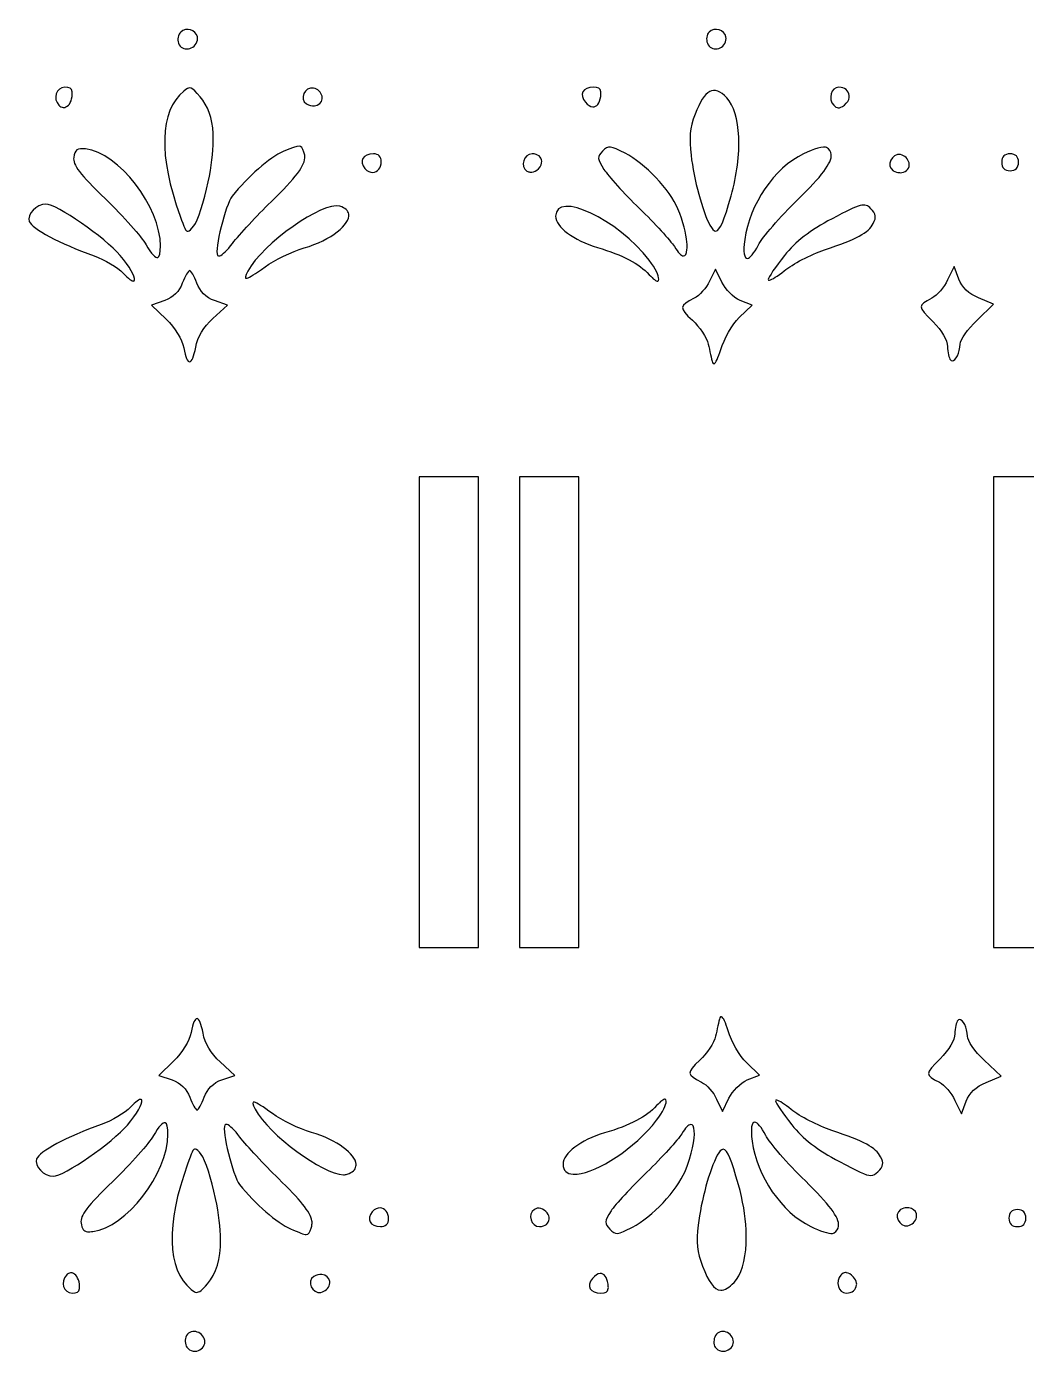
# Model space of a CAD drawing. Header units: centimetres. Extents: x -10 to 10, y -12.4 to 12.4.
# Drawn here: x -5.699 to -2.669, y -12.236 to -8.223 of the extents above; entities that cross this region are included whole.
import ezdxf

# ---------------------------------------------------------------- set-up
doc = ezdxf.new("R2010")
doc.units = ezdxf.units.CM
doc.header["$MEASUREMENT"] = 0
doc.layers.add('Layer 1', color=7, linetype='Continuous')

msp = doc.modelspace()

# ---------------------------------------------------------------- linework, layer by layer
at = {"layer": 'Layer 1', "color": 37, "lineweight": 25}
for points, knots in [([(-5.18152, -8.25463), (-5.18096, -8.25757), (-5.18088, -8.26129), (-5.18152, -8.26455), (-5.18152, -8.26455), (-5.18432, -8.27909), (-5.19655, -8.28812), (-5.2088, -8.29018), (-5.2088, -8.29018), (-5.22106, -8.29224), (-5.23351, -8.28682), (-5.23857, -8.27364), (-5.23857, -8.27364), (-5.24295, -8.26224), (-5.23936, -8.24714), (-5.23196, -8.23974), (-5.23196, -8.23974), (-5.21511, -8.2229), (-5.1854, -8.23403), (-5.18153, -8.25462), (-5.18153, -8.25462), (-5.18153, -8.25462), (-5.18152, -8.25463), (-5.18152, -8.25463)], [0, 0, 0, 0, 0.1428571, 0.1428571, 0.1428571, 0.1428571, 0.2857143, 0.2857143, 0.2857143, 0.2857143, 0.4285714, 0.4285714, 0.4285714, 0.4285714, 0.5714286, 0.5714286, 0.5714286, 0.5714286, 0.7142857, 0.7142857, 0.7142857, 0.7142857, 1, 1, 1, 1]), ([(-3.57997, -8.25463), (-3.57941, -8.25757), (-3.57933, -8.26129), (-3.57997, -8.26455), (-3.57997, -8.26455), (-3.58277, -8.27909), (-3.59435, -8.28812), (-3.60643, -8.29018), (-3.60643, -8.29018), (-3.6185, -8.29224), (-3.63114, -8.28682), (-3.6362, -8.27364), (-3.6362, -8.27364), (-3.64058, -8.26223), (-3.63863, -8.24714), (-3.63124, -8.23974), (-3.63124, -8.23974), (-3.61439, -8.22289), (-3.58385, -8.23403), (-3.57998, -8.25462), (-3.57998, -8.25462), (-3.57998, -8.25462), (-3.57997, -8.25463), (-3.57997, -8.25463)], [0, 0, 0, 0, 0.1428571, 0.1428571, 0.1428571, 0.1428571, 0.2857143, 0.2857143, 0.2857143, 0.2857143, 0.4285714, 0.4285714, 0.4285714, 0.4285714, 0.5714286, 0.5714286, 0.5714286, 0.5714286, 0.7142857, 0.7142857, 0.7142857, 0.7142857, 1, 1, 1, 1]), ([(-5.56103, -8.42083), (-5.56063, -8.42437), (-5.56026, -8.42973), (-5.56103, -8.43489), (-5.56103, -8.43489), (-5.56378, -8.45359), (-5.57277, -8.46593), (-5.58336, -8.46796), (-5.58336, -8.46796), (-5.58487, -8.46825), (-5.58678, -8.46812), (-5.58832, -8.46796), (-5.58832, -8.46796), (-5.59243, -8.46759), (-5.59696, -8.46511), (-5.60072, -8.46135), (-5.60072, -8.46135), (-5.62019, -8.44189), (-5.609, -8.40678), (-5.58336, -8.40678), (-5.58336, -8.40678), (-5.56862, -8.40678), (-5.56222, -8.41022), (-5.56103, -8.42084), (-5.56103, -8.42084), (-5.56103, -8.42084), (-5.56103, -8.42083), (-5.56103, -8.42083)], [0, 0, 0, 0, 0.125, 0.125, 0.125, 0.125, 0.25, 0.25, 0.25, 0.25, 0.375, 0.375, 0.375, 0.375, 0.5, 0.5, 0.5, 0.5, 0.625, 0.625, 0.625, 0.625, 0.75, 0.75, 0.75, 0.75, 1, 1, 1, 1]), ([(-5.13357, -8.54733), (-5.1332, -8.55423), (-5.13357, -8.56144), (-5.13357, -8.56883), (-5.13357, -8.56883), (-5.13383, -8.6043), (-5.13852, -8.64638), (-5.14845, -8.69368), (-5.14845, -8.69368), (-5.16076, -8.75236), (-5.18039, -8.81212), (-5.19227, -8.8268), (-5.19227, -8.8268), (-5.2003, -8.83672), (-5.20534, -8.84236), (-5.20963, -8.84334), (-5.20963, -8.84334), (-5.21679, -8.84497), (-5.22102, -8.83166), (-5.23361, -8.79704), (-5.23361, -8.79704), (-5.29979, -8.61505), (-5.296, -8.47906), (-5.22286, -8.41836), (-5.22286, -8.41836), (-5.20421, -8.40289), (-5.19901, -8.40577), (-5.17325, -8.43572), (-5.17325, -8.43572), (-5.1496, -8.46321), (-5.13615, -8.49902), (-5.13356, -8.54734), (-5.13356, -8.54734), (-5.13356, -8.54734), (-5.13357, -8.54733), (-5.13357, -8.54733)], [0, 0, 0, 0, 0.1, 0.1, 0.1, 0.1, 0.2, 0.2, 0.2, 0.2, 0.3, 0.3, 0.3, 0.3, 0.4, 0.4, 0.4, 0.4, 0.5, 0.5, 0.5, 0.5, 0.6, 0.6, 0.6, 0.6, 0.7, 0.7, 0.7, 0.7, 0.8, 0.8, 0.8, 0.8, 1, 1, 1, 1]), ([(-4.80284, -8.44232), (-4.80453, -8.45394), (-4.81432, -8.46185), (-4.82682, -8.46299), (-4.82682, -8.46299), (-4.83432, -8.46367), (-4.84306, -8.46199), (-4.8508, -8.4572), (-4.8508, -8.4572), (-4.87373, -8.44303), (-4.85628, -8.40405), (-4.8293, -8.40924), (-4.8293, -8.40924), (-4.8172, -8.41157), (-4.80583, -8.42284), (-4.80367, -8.43404), (-4.80367, -8.43404), (-4.80309, -8.43704), (-4.80245, -8.43965), (-4.80285, -8.44231), (-4.80285, -8.44231), (-4.80285, -8.44231), (-4.80284, -8.44232), (-4.80284, -8.44232)], [0, 0, 0, 0, 0.1428571, 0.1428571, 0.1428571, 0.1428571, 0.2857143, 0.2857143, 0.2857143, 0.2857143, 0.4285714, 0.4285714, 0.4285714, 0.4285714, 0.5714286, 0.5714286, 0.5714286, 0.5714286, 0.7142857, 0.7142857, 0.7142857, 0.7142857, 1, 1, 1, 1]), ([(-3.95865, -8.42083), (-3.95828, -8.42436), (-3.95865, -8.42978), (-3.95947, -8.43489), (-3.95947, -8.43489), (-3.96262, -8.45632), (-3.97163, -8.46694), (-3.98345, -8.46631), (-3.98345, -8.46631), (-3.99054, -8.46593), (-3.99808, -8.46153), (-4.00577, -8.45225), (-4.00577, -8.45225), (-4.02538, -8.42862), (-4.01422, -8.40677), (-3.98097, -8.40677), (-3.98097, -8.40677), (-3.9668, -8.40677), (-3.95981, -8.41024), (-3.95865, -8.42083)], [0, 0, 0, 0, 0.1666667, 0.1666667, 0.1666667, 0.1666667, 0.3333333, 0.3333333, 0.3333333, 0.3333333, 0.5, 0.5, 0.5, 0.5, 0.6666667, 0.6666667, 0.6666667, 0.6666667, 1, 1, 1, 1]), ([(-3.54111, -8.55725), (-3.53876, -8.60994), (-3.54662, -8.6735), (-3.56426, -8.73584), (-3.56426, -8.73584), (-3.58541, -8.81059), (-3.598, -8.84226), (-3.61056, -8.8425), (-3.61056, -8.8425), (-3.61627, -8.84263), (-3.62237, -8.83622), (-3.62875, -8.82431), (-3.62875, -8.82431), (-3.65164, -8.78153), (-3.67648, -8.68722), (-3.6858, -8.61264), (-3.6858, -8.61264), (-3.69209, -8.56229), (-3.68933, -8.53035), (-3.6734, -8.48862), (-3.6734, -8.48862), (-3.64446, -8.41284), (-3.61637, -8.39762), (-3.57749, -8.43901), (-3.57749, -8.43901), (-3.55602, -8.46186), (-3.54347, -8.50456), (-3.54111, -8.55725)], [0, 0, 0, 0, 0.125, 0.125, 0.125, 0.125, 0.25, 0.25, 0.25, 0.25, 0.375, 0.375, 0.375, 0.375, 0.5, 0.5, 0.5, 0.5, 0.625, 0.625, 0.625, 0.625, 0.75, 0.75, 0.75, 0.75, 1, 1, 1, 1]), ([(-3.20624, -8.43157), (-3.20516, -8.4396), (-3.20799, -8.44819), (-3.21534, -8.45555), (-3.21534, -8.45555), (-3.22345, -8.46366), (-3.22994, -8.46782), (-3.23601, -8.46878), (-3.23601, -8.46878), (-3.23752, -8.46902), (-3.23867, -8.46979), (-3.24015, -8.46961), (-3.24015, -8.46961), (-3.24458, -8.46908), (-3.24888, -8.46585), (-3.25338, -8.46134), (-3.25338, -8.46134), (-3.27161, -8.44311), (-3.26106, -8.40677), (-3.23767, -8.40677), (-3.23767, -8.40677), (-3.21962, -8.40677), (-3.20806, -8.41818), (-3.20625, -8.43157), (-3.20625, -8.43157), (-3.20625, -8.43157), (-3.20624, -8.43157), (-3.20624, -8.43157)], [0, 0, 0, 0, 0.125, 0.125, 0.125, 0.125, 0.25, 0.25, 0.25, 0.25, 0.375, 0.375, 0.375, 0.375, 0.5, 0.5, 0.5, 0.5, 0.625, 0.625, 0.625, 0.625, 0.75, 0.75, 0.75, 0.75, 1, 1, 1, 1]), ([(-4.85575, -8.61513), (-4.85379, -8.64375), (-4.88316, -8.68143), (-4.95828, -8.75404), (-4.95828, -8.75404), (-5.00142, -8.79573), (-5.05383, -8.85253), (-5.07486, -8.87972), (-5.07486, -8.87972), (-5.09085, -8.90038), (-5.10521, -8.91505), (-5.11372, -8.91775), (-5.11372, -8.91775), (-5.11656, -8.91865), (-5.11921, -8.91791), (-5.12033, -8.9161), (-5.12033, -8.9161), (-5.13034, -8.89989), (-5.09651, -8.76307), (-5.07568, -8.73668), (-5.07568, -8.73668), (-5.03018, -8.67902), (-4.96104, -8.61827), (-4.92189, -8.60191), (-4.92189, -8.60191), (-4.86716, -8.57904), (-4.86834, -8.57936), (-4.85905, -8.60356), (-4.85905, -8.60356), (-4.85757, -8.60735), (-4.85602, -8.61105), (-4.85574, -8.61514), (-4.85574, -8.61514), (-4.85574, -8.61514), (-4.85575, -8.61513), (-4.85575, -8.61513)], [0, 0, 0, 0, 0.1, 0.1, 0.1, 0.1, 0.2, 0.2, 0.2, 0.2, 0.3, 0.3, 0.3, 0.3, 0.4, 0.4, 0.4, 0.4, 0.5, 0.5, 0.5, 0.5, 0.6, 0.6, 0.6, 0.6, 0.7, 0.7, 0.7, 0.7, 0.8, 0.8, 0.8, 0.8, 1, 1, 1, 1]), ([(-3.6982, -8.8764), (-3.69738, -8.88507), (-3.69764, -8.89254), (-3.6982, -8.89872), (-3.6982, -8.89872), (-3.69931, -8.91109), (-3.70246, -8.91851), (-3.70895, -8.91774), (-3.70895, -8.91774), (-3.71543, -8.91697), (-3.72488, -8.90777), (-3.73624, -8.88963), (-3.73624, -8.88963), (-3.74815, -8.87058), (-3.79531, -8.81904), (-3.84207, -8.77387), (-3.84207, -8.77387), (-3.88884, -8.7287), (-3.93693, -8.67516), (-3.94956, -8.65563), (-3.94956, -8.65563), (-3.97015, -8.62381), (-3.97098, -8.61751), (-3.95369, -8.60023), (-3.95369, -8.60023), (-3.93641, -8.58295), (-3.92976, -8.58404), (-3.88507, -8.60684), (-3.88507, -8.60684), (-3.82614, -8.63691), (-3.74974, -8.71743), (-3.72549, -8.77551), (-3.72549, -8.77551), (-3.70948, -8.81388), (-3.70068, -8.85036), (-3.69821, -8.87638), (-3.69821, -8.87638), (-3.69821, -8.87638), (-3.6982, -8.8764), (-3.6982, -8.8764)], [0, 0, 0, 0, 0.0909091, 0.0909091, 0.0909091, 0.0909091, 0.1818182, 0.1818182, 0.1818182, 0.1818182, 0.2727273, 0.2727273, 0.2727273, 0.2727273, 0.3636364, 0.3636364, 0.3636364, 0.3636364, 0.4545455, 0.4545455, 0.4545455, 0.4545455, 0.5454545, 0.5454545, 0.5454545, 0.5454545, 0.6363636, 0.6363636, 0.6363636, 0.6363636, 0.7272727, 0.7272727, 0.7272727, 0.7272727, 0.8181818, 0.8181818, 0.8181818, 0.8181818, 1, 1, 1, 1]), ([(-3.26081, -8.61017), (-3.25827, -8.63567), (-3.29065, -8.67754), (-3.36168, -8.7466), (-3.36168, -8.7466), (-3.41632, -8.79973), (-3.47003, -8.86235), (-3.48157, -8.88468), (-3.48157, -8.88468), (-3.49513, -8.9109), (-3.50688, -8.92428), (-3.51464, -8.92519), (-3.51464, -8.92519), (-3.52461, -8.92636), (-3.52819, -8.90671), (-3.52291, -8.86814), (-3.52291, -8.86814), (-3.50833, -8.76181), (-3.4336, -8.65134), (-3.34514, -8.60852), (-3.34514, -8.60852), (-3.31422, -8.59355), (-3.28201, -8.58509), (-3.27486, -8.5895), (-3.27486, -8.5895), (-3.26662, -8.59459), (-3.26165, -8.60167), (-3.2608, -8.61017), (-3.2608, -8.61017), (-3.2608, -8.61017), (-3.26081, -8.61017), (-3.26081, -8.61017)], [0, 0, 0, 0, 0.1111111, 0.1111111, 0.1111111, 0.1111111, 0.2222222, 0.2222222, 0.2222222, 0.2222222, 0.3333333, 0.3333333, 0.3333333, 0.3333333, 0.4444444, 0.4444444, 0.4444444, 0.4444444, 0.5555556, 0.5555556, 0.5555556, 0.5555556, 0.6666667, 0.6666667, 0.6666667, 0.6666667, 0.7777778, 0.7777778, 0.7777778, 0.7777778, 1, 1, 1, 1]), ([(-5.29314, -8.88798), (-5.29314, -8.90865), (-5.29582, -8.92079), (-5.30141, -8.92271), (-5.30141, -8.92271), (-5.30857, -8.92517), (-5.32068, -8.91232), (-5.33696, -8.88385), (-5.33696, -8.88385), (-5.34988, -8.86127), (-5.40501, -8.79832), (-5.46016, -8.74494), (-5.46016, -8.74494), (-5.53767, -8.66991), (-5.55932, -8.64191), (-5.55607, -8.61926), (-5.55607, -8.61926), (-5.55279, -8.59635), (-5.54519, -8.59083), (-5.52052, -8.59363), (-5.52052, -8.59363), (-5.41999, -8.605), (-5.29314, -8.76883), (-5.29314, -8.88798)], [0, 0, 0, 0, 0.1428571, 0.1428571, 0.1428571, 0.1428571, 0.2857143, 0.2857143, 0.2857143, 0.2857143, 0.4285714, 0.4285714, 0.4285714, 0.4285714, 0.5714286, 0.5714286, 0.5714286, 0.5714286, 0.7142857, 0.7142857, 0.7142857, 0.7142857, 1, 1, 1, 1]), ([(-4.62424, -8.63249), (-4.62424, -8.6516), (-4.63609, -8.66404), (-4.64987, -8.66474), (-4.64987, -8.66474), (-4.65814, -8.66516), (-4.66668, -8.66179), (-4.67385, -8.65316), (-4.67385, -8.65316), (-4.6924, -8.6308), (-4.68007, -8.60851), (-4.64822, -8.60851), (-4.64822, -8.60851), (-4.63258, -8.60851), (-4.62424, -8.61724), (-4.62424, -8.63249)], [0, 0, 0, 0, 0.2, 0.2, 0.2, 0.2, 0.4, 0.4, 0.4, 0.4, 0.6, 0.6, 0.6, 0.6, 1, 1, 1, 1]), ([(-4.13807, -8.63084), (-4.13767, -8.63817), (-4.14061, -8.64661), (-4.14799, -8.65399), (-4.14799, -8.65399), (-4.1541, -8.66009), (-4.16124, -8.66314), (-4.16783, -8.66391), (-4.16783, -8.66391), (-4.17003, -8.66418), (-4.17225, -8.66432), (-4.17444, -8.66391), (-4.17444, -8.66391), (-4.17736, -8.66336), (-4.17993, -8.66232), (-4.18271, -8.6606), (-4.18271, -8.6606), (-4.20422, -8.6473), (-4.19278, -8.60851), (-4.167, -8.60851), (-4.167, -8.60851), (-4.14966, -8.60851), (-4.13873, -8.61862), (-4.13806, -8.63083), (-4.13806, -8.63083), (-4.13806, -8.63083), (-4.13807, -8.63084), (-4.13807, -8.63084)], [0, 0, 0, 0, 0.125, 0.125, 0.125, 0.125, 0.25, 0.25, 0.25, 0.25, 0.375, 0.375, 0.375, 0.375, 0.5, 0.5, 0.5, 0.5, 0.625, 0.625, 0.625, 0.625, 0.75, 0.75, 0.75, 0.75, 1, 1, 1, 1]), ([(-3.02517, -8.6358), (-3.02214, -8.65154), (-3.03266, -8.66359), (-3.04749, -8.66557), (-3.04749, -8.66557), (-3.04963, -8.66585), (-3.05187, -8.6657), (-3.0541, -8.66557), (-3.0541, -8.66557), (-3.06007, -8.66523), (-3.06722, -8.66342), (-3.07312, -8.65978), (-3.07312, -8.65978), (-3.09605, -8.6456), (-3.07777, -8.6058), (-3.05079, -8.611), (-3.05079, -8.611), (-3.03869, -8.61333), (-3.02732, -8.6246), (-3.02516, -8.6358), (-3.02516, -8.6358), (-3.02516, -8.6358), (-3.02517, -8.6358), (-3.02517, -8.6358)], [0, 0, 0, 0, 0.1428571, 0.1428571, 0.1428571, 0.1428571, 0.2857143, 0.2857143, 0.2857143, 0.2857143, 0.4285714, 0.4285714, 0.4285714, 0.4285714, 0.5714286, 0.5714286, 0.5714286, 0.5714286, 0.7142857, 0.7142857, 0.7142857, 0.7142857, 1, 1, 1, 1]), ([(-2.69361, -8.63415), (-2.69361, -8.651), (-2.70239, -8.65978), (-2.71924, -8.65978), (-2.71924, -8.65978), (-2.73609, -8.65978), (-2.74404, -8.651), (-2.74404, -8.63415), (-2.74404, -8.63415), (-2.74404, -8.61731), (-2.73608, -8.60852), (-2.71924, -8.60852), (-2.71924, -8.60852), (-2.70239, -8.60852), (-2.69361, -8.61731), (-2.69361, -8.63415)], [0, 0, 0, 0, 0.2, 0.2, 0.2, 0.2, 0.4, 0.4, 0.4, 0.4, 0.6, 0.6, 0.6, 0.6, 1, 1, 1, 1]), ([(-3.78336, -8.98803), (-3.78336, -8.99176), (-3.78397, -8.99466), (-3.78667, -8.99464), (-3.78667, -8.99464), (-3.79117, -8.99462), (-3.80027, -8.98809), (-3.8123, -8.9748), (-3.8123, -8.9748), (-3.84315, -8.9407), (-3.89162, -8.91521), (-3.9694, -8.89212), (-3.9694, -8.89212), (-4.04154, -8.8707), (-4.0959, -8.82988), (-4.0959, -8.79786), (-4.0959, -8.79786), (-4.0959, -8.71825), (-3.90677, -8.80711), (-3.8123, -8.93098), (-3.8123, -8.93098), (-3.79301, -8.95626), (-3.78348, -8.97808), (-3.78336, -8.98803)], [0, 0, 0, 0, 0.1428571, 0.1428571, 0.1428571, 0.1428571, 0.2857143, 0.2857143, 0.2857143, 0.2857143, 0.4285714, 0.4285714, 0.4285714, 0.4285714, 0.5714286, 0.5714286, 0.5714286, 0.5714286, 0.7142857, 0.7142857, 0.7142857, 0.7142857, 1, 1, 1, 1]), ([(-5.37169, -8.99051), (-5.37195, -8.99243), (-5.37259, -8.99355), (-5.37418, -8.99382), (-5.37418, -8.99382), (-5.37886, -8.99464), (-5.38973, -8.98762), (-5.40642, -8.96984), (-5.40642, -8.96984), (-5.42296, -8.95223), (-5.4621, -8.9292), (-5.49406, -8.91775), (-5.49406, -8.91775), (-5.59915, -8.8801), (-5.68247, -8.83538), (-5.69084, -8.81357), (-5.69084, -8.81357), (-5.69915, -8.79193), (-5.66891, -8.76065), (-5.64041, -8.76065), (-5.64041, -8.76065), (-5.60827, -8.76065), (-5.4609, -8.86258), (-5.41551, -8.91609), (-5.41551, -8.91609), (-5.38619, -8.95064), (-5.37044, -8.98062), (-5.37169, -8.9905), (-5.37169, -8.9905), (-5.37169, -8.9905), (-5.37169, -8.99051), (-5.37169, -8.99051)], [0, 0, 0, 0, 0.1111111, 0.1111111, 0.1111111, 0.1111111, 0.2222222, 0.2222222, 0.2222222, 0.2222222, 0.3333333, 0.3333333, 0.3333333, 0.3333333, 0.4444444, 0.4444444, 0.4444444, 0.4444444, 0.5555556, 0.5555556, 0.5555556, 0.5555556, 0.6666667, 0.6666667, 0.6666667, 0.6666667, 0.7777778, 0.7777778, 0.7777778, 0.7777778, 1, 1, 1, 1]), ([(-4.72263, -8.79124), (-4.718, -8.82228), (-4.77478, -8.8695), (-4.85823, -8.89377), (-4.85823, -8.89377), (-4.89475, -8.90438), (-4.94813, -8.93029), (-4.97647, -8.95082), (-4.97647, -8.95082), (-5.00648, -8.97256), (-5.02327, -8.98343), (-5.03104, -8.98555), (-5.03104, -8.98555), (-5.03881, -8.98766), (-5.03722, -8.9802), (-5.02855, -8.96405), (-5.02855, -8.96405), (-4.98383, -8.8805), (-4.80074, -8.75113), (-4.74991, -8.76727), (-4.74991, -8.76727), (-4.73352, -8.77247), (-4.72417, -8.78091), (-4.72263, -8.79125), (-4.72263, -8.79125), (-4.72263, -8.79125), (-4.72263, -8.79124), (-4.72263, -8.79124)], [0, 0, 0, 0, 0.125, 0.125, 0.125, 0.125, 0.25, 0.25, 0.25, 0.25, 0.375, 0.375, 0.375, 0.375, 0.5, 0.5, 0.5, 0.5, 0.625, 0.625, 0.625, 0.625, 0.75, 0.75, 0.75, 0.75, 1, 1, 1, 1]), ([(-3.12769, -8.7962), (-3.12647, -8.80316), (-3.12862, -8.81026), (-3.13348, -8.81935), (-3.13348, -8.81935), (-3.14903, -8.8484), (-3.1815, -8.86567), (-3.28148, -8.89955), (-3.28148, -8.89955), (-3.32315, -8.91367), (-3.37777, -8.94226), (-3.40385, -8.96322), (-3.40385, -8.96322), (-3.42341, -8.97894), (-3.44048, -8.98991), (-3.44767, -8.99133), (-3.44767, -8.99133), (-3.45005, -8.9918), (-3.45181, -8.99134), (-3.45181, -8.98968), (-3.45181, -8.98968), (-3.45181, -8.98303), (-3.4297, -8.95055), (-3.40303, -8.91692), (-3.40303, -8.91692), (-3.36886, -8.87383), (-3.32617, -8.84092), (-3.25834, -8.8053), (-3.25834, -8.8053), (-3.16924, -8.75853), (-3.16012, -8.7556), (-3.14093, -8.77471), (-3.14093, -8.77471), (-3.13311, -8.78249), (-3.12892, -8.78924), (-3.1277, -8.79621), (-3.1277, -8.79621), (-3.1277, -8.79621), (-3.12769, -8.7962), (-3.12769, -8.7962)], [0, 0, 0, 0, 0.0909091, 0.0909091, 0.0909091, 0.0909091, 0.1818182, 0.1818182, 0.1818182, 0.1818182, 0.2727273, 0.2727273, 0.2727273, 0.2727273, 0.3636364, 0.3636364, 0.3636364, 0.3636364, 0.4545455, 0.4545455, 0.4545455, 0.4545455, 0.5454545, 0.5454545, 0.5454545, 0.5454545, 0.6363636, 0.6363636, 0.6363636, 0.6363636, 0.7272727, 0.7272727, 0.7272727, 0.7272727, 0.8181818, 0.8181818, 0.8181818, 0.8181818, 1, 1, 1, 1]), ([(-2.76885, -9.06409), (-2.76885, -9.06409), (-2.81928, -9.11287), (-2.81928, -9.11287), (-2.81928, -9.11287), (-2.84721, -9.13944), (-2.87042, -9.17157), (-2.87054, -9.1848), (-2.87054, -9.1848), (-2.8708, -9.21133), (-2.88346, -9.23688), (-2.89452, -9.23524), (-2.89452, -9.23524), (-2.89608, -9.235), (-2.89806, -9.23417), (-2.89948, -9.23276), (-2.89948, -9.23276), (-2.90421, -9.22802), (-2.90857, -9.20916), (-2.90857, -9.19225), (-2.90857, -9.19225), (-2.90857, -9.17391), (-2.92575, -9.14365), (-2.95239, -9.11701), (-2.95239, -9.11701), (-2.99981, -9.06959), (-3.00026, -9.06809), (-2.9557, -9.0459), (-2.9557, -9.0459), (-2.93994, -9.03806), (-2.91919, -9.01294), (-2.90857, -8.9905), (-2.90857, -8.9905), (-2.90857, -8.9905), (-2.88873, -8.94999), (-2.88873, -8.94999), (-2.88873, -8.94999), (-2.88873, -8.94999), (-2.87468, -8.98802), (-2.87468, -8.98802), (-2.87468, -8.98802), (-2.86517, -9.01321), (-2.8443, -9.03254), (-2.81432, -9.04507), (-2.81432, -9.04507), (-2.81432, -9.04507), (-2.76885, -9.06409), (-2.76885, -9.06409)], [0, 0, 0, 0, 0.0769231, 0.0769231, 0.0769231, 0.0769231, 0.1538462, 0.1538462, 0.1538462, 0.1538462, 0.2307692, 0.2307692, 0.2307692, 0.2307692, 0.3076923, 0.3076923, 0.3076923, 0.3076923, 0.3846154, 0.3846154, 0.3846154, 0.3846154, 0.4615385, 0.4615385, 0.4615385, 0.4615385, 0.5384615, 0.5384615, 0.5384615, 0.5384615, 0.6153846, 0.6153846, 0.6153846, 0.6153846, 0.6923077, 0.6923077, 0.6923077, 0.6923077, 0.7692308, 0.7692308, 0.7692308, 0.7692308, 0.8461538, 0.8461538, 0.8461538, 0.8461538, 1, 1, 1, 1]), ([(-5.08974, -9.06657), (-5.08974, -9.06657), (-5.13439, -9.10708), (-5.13439, -9.10708), (-5.13439, -9.10708), (-5.16259, -9.13291), (-5.18088, -9.16403), (-5.18648, -9.1939), (-5.18648, -9.1939), (-5.19198, -9.22323), (-5.19815, -9.23818), (-5.20467, -9.23855), (-5.20467, -9.23855), (-5.21119, -9.23892), (-5.21749, -9.22498), (-5.22286, -9.19638), (-5.22286, -9.19638), (-5.22781, -9.17004), (-5.24943, -9.13514), (-5.27578, -9.10956), (-5.27578, -9.10956), (-5.27578, -9.10956), (-5.32043, -9.06657), (-5.32043, -9.06657), (-5.32043, -9.06657), (-5.32043, -9.06657), (-5.27991, -9.05251), (-5.27991, -9.05251), (-5.27991, -9.05251), (-5.25425, -9.04357), (-5.2364, -9.02533), (-5.22699, -9.00042), (-5.22699, -9.00042), (-5.21906, -8.9794), (-5.20857, -8.96239), (-5.20467, -8.96239), (-5.20467, -8.96239), (-5.20077, -8.96239), (-5.19111, -8.9794), (-5.18317, -9.00042), (-5.18317, -9.00042), (-5.17373, -9.02543), (-5.1554, -9.04428), (-5.12943, -9.05334), (-5.12943, -9.05334), (-5.12943, -9.05334), (-5.08974, -9.06657), (-5.08974, -9.06657)], [0, 0, 0, 0, 0.0769231, 0.0769231, 0.0769231, 0.0769231, 0.1538462, 0.1538462, 0.1538462, 0.1538462, 0.2307692, 0.2307692, 0.2307692, 0.2307692, 0.3076923, 0.3076923, 0.3076923, 0.3076923, 0.3846154, 0.3846154, 0.3846154, 0.3846154, 0.4615385, 0.4615385, 0.4615385, 0.4615385, 0.5384615, 0.5384615, 0.5384615, 0.5384615, 0.6153846, 0.6153846, 0.6153846, 0.6153846, 0.6923077, 0.6923077, 0.6923077, 0.6923077, 0.7692308, 0.7692308, 0.7692308, 0.7692308, 0.8461538, 0.8461538, 0.8461538, 0.8461538, 1, 1, 1, 1]), ([(-3.50059, -9.0674), (-3.50059, -9.0674), (-3.53945, -9.10461), (-3.53945, -9.10461), (-3.53945, -9.10461), (-3.56066, -9.12535), (-3.58603, -9.16921), (-3.59567, -9.20135), (-3.59567, -9.20135), (-3.60339, -9.22708), (-3.61052, -9.24273), (-3.61551, -9.24434), (-3.61551, -9.24434), (-3.61718, -9.24488), (-3.61951, -9.24383), (-3.62047, -9.24103), (-3.62047, -9.24103), (-3.6241, -9.23061), (-3.62925, -9.20498), (-3.6337, -9.18481), (-3.6337, -9.18481), (-3.63815, -9.16464), (-3.66025, -9.13287), (-3.68166, -9.11288), (-3.68166, -9.11288), (-3.72264, -9.07459), (-3.72183, -9.06882), (-3.67587, -9.04591), (-3.67587, -9.04591), (-3.66011, -9.03806), (-3.63935, -9.01506), (-3.62957, -8.99465), (-3.62957, -8.99465), (-3.62957, -8.99465), (-3.61138, -8.95744), (-3.61138, -8.95744), (-3.61138, -8.95744), (-3.61138, -8.95744), (-3.59236, -8.99713), (-3.59236, -8.99713), (-3.59236, -8.99713), (-3.58197, -9.01908), (-3.55706, -9.0442), (-3.53696, -9.05253), (-3.53696, -9.05253), (-3.53696, -9.05253), (-3.50058, -9.06741), (-3.50058, -9.06741), (-3.50058, -9.06741), (-3.50058, -9.06741), (-3.50059, -9.0674), (-3.50059, -9.0674)], [0, 0, 0, 0, 0.0714286, 0.0714286, 0.0714286, 0.0714286, 0.1428571, 0.1428571, 0.1428571, 0.1428571, 0.2142857, 0.2142857, 0.2142857, 0.2142857, 0.2857143, 0.2857143, 0.2857143, 0.2857143, 0.3571429, 0.3571429, 0.3571429, 0.3571429, 0.4285714, 0.4285714, 0.4285714, 0.4285714, 0.5, 0.5, 0.5, 0.5, 0.5714286, 0.5714286, 0.5714286, 0.5714286, 0.6428571, 0.6428571, 0.6428571, 0.6428571, 0.7142857, 0.7142857, 0.7142857, 0.7142857, 0.7857143, 0.7857143, 0.7857143, 0.7857143, 0.8571429, 0.8571429, 0.8571429, 0.8571429, 1, 1, 1, 1]), ([(-4.3299, -9.58665), (-4.3299, -9.58665), (-4.3299, -11.01292), (-4.3299, -11.01292), (-4.3299, -11.01292), (-4.3299, -11.01292), (-4.50932, -11.01292), (-4.50932, -11.01292), (-4.50932, -11.01292), (-4.50932, -11.01292), (-4.50932, -9.58665), (-4.50932, -9.58665), (-4.50932, -9.58665), (-4.50932, -9.58665), (-4.3299, -9.58665), (-4.3299, -9.58665)], [0, 0, 0, 0, 0.2, 0.2, 0.2, 0.2, 0.4, 0.4, 0.4, 0.4, 0.6, 0.6, 0.6, 0.6, 1, 1, 1, 1]), ([(-4.02562, -9.58665), (-4.02562, -9.58665), (-4.02562, -11.01292), (-4.02562, -11.01292), (-4.02562, -11.01292), (-4.02562, -11.01292), (-4.20587, -11.01292), (-4.20587, -11.01292), (-4.20587, -11.01292), (-4.20587, -11.01292), (-4.20587, -9.58665), (-4.20587, -9.58665), (-4.20587, -9.58665), (-4.20587, -9.58665), (-4.02562, -9.58665), (-4.02562, -9.58665)], [0, 0, 0, 0, 0.2, 0.2, 0.2, 0.2, 0.4, 0.4, 0.4, 0.4, 0.6, 0.6, 0.6, 0.6, 1, 1, 1, 1]), ([(-2.58861, -9.58665), (-2.58861, -9.58665), (-2.58861, -11.01292), (-2.58861, -11.01292), (-2.58861, -11.01292), (-2.58861, -11.01292), (-2.76886, -11.01292), (-2.76886, -11.01292), (-2.76886, -11.01292), (-2.76886, -11.01292), (-2.76886, -9.58665), (-2.76886, -9.58665), (-2.76886, -9.58665), (-2.76886, -9.58665), (-2.58861, -9.58665), (-2.58861, -9.58665)], [0, 0, 0, 0, 0.2, 0.2, 0.2, 0.2, 0.4, 0.4, 0.4, 0.4, 0.6, 0.6, 0.6, 0.6, 1, 1, 1, 1]), ([(-5.06742, -11.39987), (-5.06742, -11.39987), (-5.10711, -11.4131), (-5.10711, -11.4131), (-5.10711, -11.4131), (-5.13309, -11.42216), (-5.15141, -11.441), (-5.16085, -11.46602), (-5.16085, -11.46602), (-5.16879, -11.48704), (-5.17845, -11.50488), (-5.18235, -11.50488), (-5.18235, -11.50488), (-5.18626, -11.50488), (-5.19674, -11.48704), (-5.20468, -11.46602), (-5.20468, -11.46602), (-5.21408, -11.44111), (-5.23194, -11.42287), (-5.2576, -11.41393), (-5.2576, -11.41393), (-5.2576, -11.41393), (-5.29811, -11.39987), (-5.29811, -11.39987), (-5.29811, -11.39987), (-5.29811, -11.39987), (-5.25346, -11.35688), (-5.25346, -11.35688), (-5.25346, -11.35688), (-5.22712, -11.3313), (-5.20549, -11.2964), (-5.20054, -11.27006), (-5.20054, -11.27006), (-5.19517, -11.24145), (-5.18887, -11.22752), (-5.18235, -11.22789), (-5.18235, -11.22789), (-5.17584, -11.22826), (-5.16966, -11.24321), (-5.16416, -11.27254), (-5.16416, -11.27254), (-5.15856, -11.30241), (-5.14028, -11.33352), (-5.11207, -11.35936), (-5.11207, -11.35936), (-5.11207, -11.35936), (-5.06742, -11.39987), (-5.06742, -11.39987)], [0, 0, 0, 0, 0.0769231, 0.0769231, 0.0769231, 0.0769231, 0.1538462, 0.1538462, 0.1538462, 0.1538462, 0.2307692, 0.2307692, 0.2307692, 0.2307692, 0.3076923, 0.3076923, 0.3076923, 0.3076923, 0.3846154, 0.3846154, 0.3846154, 0.3846154, 0.4615385, 0.4615385, 0.4615385, 0.4615385, 0.5384615, 0.5384615, 0.5384615, 0.5384615, 0.6153846, 0.6153846, 0.6153846, 0.6153846, 0.6923077, 0.6923077, 0.6923077, 0.6923077, 0.7692308, 0.7692308, 0.7692308, 0.7692308, 0.8461538, 0.8461538, 0.8461538, 0.8461538, 1, 1, 1, 1]), ([(-3.47827, -11.39904), (-3.47827, -11.39904), (-3.51548, -11.41392), (-3.51548, -11.41392), (-3.51548, -11.41392), (-3.53558, -11.42224), (-3.56049, -11.44737), (-3.57088, -11.46932), (-3.57088, -11.46932), (-3.57088, -11.46932), (-3.5899, -11.50901), (-3.5899, -11.50901), (-3.5899, -11.50901), (-3.5899, -11.50901), (-3.60809, -11.4718), (-3.60809, -11.4718), (-3.60809, -11.4718), (-3.61788, -11.45139), (-3.63781, -11.42839), (-3.65357, -11.42054), (-3.65357, -11.42054), (-3.69953, -11.39763), (-3.70034, -11.39268), (-3.65936, -11.35439), (-3.65936, -11.35439), (-3.63796, -11.3344), (-3.61586, -11.3018), (-3.6114, -11.28163), (-3.6114, -11.28163), (-3.60695, -11.26146), (-3.6018, -11.23583), (-3.59817, -11.22541), (-3.59817, -11.22541), (-3.59722, -11.22261), (-3.59488, -11.2224), (-3.59321, -11.22293), (-3.59321, -11.22293), (-3.58822, -11.22455), (-3.58109, -11.23937), (-3.57337, -11.2651), (-3.57337, -11.2651), (-3.56373, -11.29724), (-3.53836, -11.3411), (-3.51715, -11.36184), (-3.51715, -11.36184), (-3.51715, -11.36184), (-3.47829, -11.39905), (-3.47829, -11.39905), (-3.47829, -11.39905), (-3.47829, -11.39905), (-3.47827, -11.39904), (-3.47827, -11.39904)], [0, 0, 0, 0, 0.0714286, 0.0714286, 0.0714286, 0.0714286, 0.1428571, 0.1428571, 0.1428571, 0.1428571, 0.2142857, 0.2142857, 0.2142857, 0.2142857, 0.2857143, 0.2857143, 0.2857143, 0.2857143, 0.3571429, 0.3571429, 0.3571429, 0.3571429, 0.4285714, 0.4285714, 0.4285714, 0.4285714, 0.5, 0.5, 0.5, 0.5, 0.5714286, 0.5714286, 0.5714286, 0.5714286, 0.6428571, 0.6428571, 0.6428571, 0.6428571, 0.7142857, 0.7142857, 0.7142857, 0.7142857, 0.7857143, 0.7857143, 0.7857143, 0.7857143, 0.8571429, 0.8571429, 0.8571429, 0.8571429, 1, 1, 1, 1]), ([(-2.74653, -11.40235), (-2.74653, -11.40235), (-2.79201, -11.42137), (-2.79201, -11.42137), (-2.79201, -11.42137), (-2.82199, -11.4339), (-2.84286, -11.45323), (-2.85237, -11.47842), (-2.85237, -11.47842), (-2.85237, -11.47842), (-2.86643, -11.51645), (-2.86643, -11.51645), (-2.86643, -11.51645), (-2.86643, -11.51645), (-2.88627, -11.47594), (-2.88627, -11.47594), (-2.88627, -11.47594), (-2.89689, -11.4535), (-2.91764, -11.42839), (-2.9334, -11.42054), (-2.9334, -11.42054), (-2.97796, -11.39836), (-2.97834, -11.39686), (-2.93091, -11.34943), (-2.93091, -11.34943), (-2.90427, -11.32279), (-2.88626, -11.29254), (-2.88626, -11.27419), (-2.88626, -11.27419), (-2.88626, -11.25728), (-2.88189, -11.23841), (-2.87717, -11.23368), (-2.87717, -11.23368), (-2.87574, -11.23226), (-2.8746, -11.23143), (-2.87303, -11.2312), (-2.87303, -11.2312), (-2.86198, -11.22956), (-2.84848, -11.25511), (-2.84823, -11.28164), (-2.84823, -11.28164), (-2.84823, -11.29488), (-2.82572, -11.32783), (-2.7978, -11.3544), (-2.7978, -11.3544), (-2.7978, -11.3544), (-2.74654, -11.40236), (-2.74654, -11.40236), (-2.74654, -11.40236), (-2.74654, -11.40236), (-2.74653, -11.40235), (-2.74653, -11.40235)], [0, 0, 0, 0, 0.0714286, 0.0714286, 0.0714286, 0.0714286, 0.1428571, 0.1428571, 0.1428571, 0.1428571, 0.2142857, 0.2142857, 0.2142857, 0.2142857, 0.2857143, 0.2857143, 0.2857143, 0.2857143, 0.3571429, 0.3571429, 0.3571429, 0.3571429, 0.4285714, 0.4285714, 0.4285714, 0.4285714, 0.5, 0.5, 0.5, 0.5, 0.5714286, 0.5714286, 0.5714286, 0.5714286, 0.6428571, 0.6428571, 0.6428571, 0.6428571, 0.7142857, 0.7142857, 0.7142857, 0.7142857, 0.7857143, 0.7857143, 0.7857143, 0.7857143, 0.8571429, 0.8571429, 0.8571429, 0.8571429, 1, 1, 1, 1]), ([(-5.34937, -11.47594), (-5.3481, -11.48582), (-5.36387, -11.5158), (-5.39319, -11.55035), (-5.39319, -11.55035), (-5.43858, -11.60386), (-5.58595, -11.70579), (-5.61809, -11.70579), (-5.61809, -11.70579), (-5.6466, -11.70579), (-5.67683, -11.67451), (-5.66852, -11.65287), (-5.66852, -11.65287), (-5.66014, -11.63106), (-5.57766, -11.58634), (-5.47256, -11.54869), (-5.47256, -11.54869), (-5.4406, -11.53724), (-5.40064, -11.51421), (-5.38409, -11.4966), (-5.38409, -11.4966), (-5.3674, -11.47883), (-5.35652, -11.47181), (-5.35185, -11.47262), (-5.35185, -11.47262), (-5.35029, -11.47289), (-5.34963, -11.47401), (-5.34936, -11.47593), (-5.34936, -11.47593), (-5.34936, -11.47593), (-5.34937, -11.47594), (-5.34937, -11.47594)], [0, 0, 0, 0, 0.1111111, 0.1111111, 0.1111111, 0.1111111, 0.2222222, 0.2222222, 0.2222222, 0.2222222, 0.3333333, 0.3333333, 0.3333333, 0.3333333, 0.4444444, 0.4444444, 0.4444444, 0.4444444, 0.5555556, 0.5555556, 0.5555556, 0.5555556, 0.6666667, 0.6666667, 0.6666667, 0.6666667, 0.7777778, 0.7777778, 0.7777778, 0.7777778, 1, 1, 1, 1]), ([(-3.76104, -11.47842), (-3.76104, -11.48837), (-3.77069, -11.51019), (-3.78998, -11.53547), (-3.78998, -11.53547), (-3.85641, -11.62256), (-3.96922, -11.69304), (-4.03059, -11.69918), (-4.03059, -11.69918), (-4.03468, -11.69959), (-4.0394, -11.69937), (-4.04299, -11.69918), (-4.04299, -11.69918), (-4.06219, -11.69825), (-4.07358, -11.68849), (-4.07358, -11.66859), (-4.07358, -11.66859), (-4.07358, -11.63657), (-4.02004, -11.59575), (-3.9479, -11.57433), (-3.9479, -11.57433), (-3.87012, -11.55123), (-3.82083, -11.52575), (-3.78998, -11.49165), (-3.78998, -11.49165), (-3.77795, -11.47836), (-3.76885, -11.47183), (-3.76435, -11.47181), (-3.76435, -11.47181), (-3.76164, -11.4718), (-3.76104, -11.47469), (-3.76104, -11.47842)], [0, 0, 0, 0, 0.1111111, 0.1111111, 0.1111111, 0.1111111, 0.2222222, 0.2222222, 0.2222222, 0.2222222, 0.3333333, 0.3333333, 0.3333333, 0.3333333, 0.4444444, 0.4444444, 0.4444444, 0.4444444, 0.5555556, 0.5555556, 0.5555556, 0.5555556, 0.6666667, 0.6666667, 0.6666667, 0.6666667, 0.7777778, 0.7777778, 0.7777778, 0.7777778, 1, 1, 1, 1]), ([(-3.10537, -11.67024), (-3.10659, -11.6772), (-3.1116, -11.68395), (-3.11943, -11.69174), (-3.11943, -11.69174), (-3.12663, -11.6989), (-3.13185, -11.70341), (-3.14093, -11.70332), (-3.14093, -11.70332), (-3.15606, -11.70316), (-3.18033, -11.69038), (-3.23601, -11.66115), (-3.23601, -11.66115), (-3.30385, -11.62554), (-3.34654, -11.59262), (-3.38071, -11.54953), (-3.38071, -11.54953), (-3.40738, -11.5159), (-3.42949, -11.48342), (-3.42949, -11.47677), (-3.42949, -11.47677), (-3.42949, -11.47511), (-3.42774, -11.47464), (-3.42536, -11.47512), (-3.42536, -11.47512), (-3.41817, -11.47655), (-3.40193, -11.48751), (-3.38237, -11.50323), (-3.38237, -11.50323), (-3.35629, -11.52419), (-3.30085, -11.55277), (-3.25917, -11.5669), (-3.25917, -11.5669), (-3.15919, -11.60078), (-3.12672, -11.61805), (-3.11117, -11.6471), (-3.11117, -11.6471), (-3.10631, -11.65619), (-3.10416, -11.66329), (-3.10538, -11.67025), (-3.10538, -11.67025), (-3.10538, -11.67025), (-3.10537, -11.67024), (-3.10537, -11.67024)], [0, 0, 0, 0, 0.0833333, 0.0833333, 0.0833333, 0.0833333, 0.1666667, 0.1666667, 0.1666667, 0.1666667, 0.25, 0.25, 0.25, 0.25, 0.3333333, 0.3333333, 0.3333333, 0.3333333, 0.4166667, 0.4166667, 0.4166667, 0.4166667, 0.5, 0.5, 0.5, 0.5, 0.5833333, 0.5833333, 0.5833333, 0.5833333, 0.6666667, 0.6666667, 0.6666667, 0.6666667, 0.75, 0.75, 0.75, 0.75, 0.8333333, 0.8333333, 0.8333333, 0.8333333, 1, 1, 1, 1]), ([(-4.70031, -11.66941), (-4.70005, -11.67147), (-4.70084, -11.67326), (-4.70113, -11.6752), (-4.70113, -11.6752), (-4.70266, -11.68554), (-4.71119, -11.69398), (-4.72759, -11.69918), (-4.72759, -11.69918), (-4.73076, -11.70019), (-4.73502, -11.70092), (-4.73917, -11.70083), (-4.73917, -11.70083), (-4.80136, -11.69956), (-4.96431, -11.58072), (-5.00623, -11.50239), (-5.00623, -11.50239), (-5.01488, -11.48624), (-5.01647, -11.47878), (-5.00872, -11.48089), (-5.00872, -11.48089), (-5.00095, -11.483), (-4.98416, -11.49388), (-4.95415, -11.51562), (-4.95415, -11.51562), (-4.92582, -11.53615), (-4.87243, -11.56205), (-4.83592, -11.57267), (-4.83592, -11.57267), (-4.75768, -11.59542), (-4.70303, -11.63851), (-4.70032, -11.66941), (-4.70032, -11.66941), (-4.70032, -11.66941), (-4.70031, -11.66941), (-4.70031, -11.66941)], [0, 0, 0, 0, 0.1, 0.1, 0.1, 0.1, 0.2, 0.2, 0.2, 0.2, 0.3, 0.3, 0.3, 0.3, 0.4, 0.4, 0.4, 0.4, 0.5, 0.5, 0.5, 0.5, 0.6, 0.6, 0.6, 0.6, 0.7, 0.7, 0.7, 0.7, 0.8, 0.8, 0.8, 0.8, 1, 1, 1, 1]), ([(-5.27082, -11.57846), (-5.27082, -11.69761), (-5.39767, -11.86144), (-5.49819, -11.87281), (-5.49819, -11.87281), (-5.50436, -11.87351), (-5.50966, -11.87409), (-5.5139, -11.87364), (-5.5139, -11.87364), (-5.52662, -11.87228), (-5.53129, -11.86436), (-5.53374, -11.84718), (-5.53374, -11.84718), (-5.53698, -11.82453), (-5.51534, -11.79653), (-5.43783, -11.7215), (-5.43783, -11.7215), (-5.38269, -11.66812), (-5.32755, -11.60517), (-5.31463, -11.58259), (-5.31463, -11.58259), (-5.29835, -11.55412), (-5.28624, -11.54127), (-5.27908, -11.54373), (-5.27908, -11.54373), (-5.27348, -11.54564), (-5.27081, -11.55779), (-5.27081, -11.57846), (-5.27081, -11.57846), (-5.27081, -11.57846), (-5.27082, -11.57846), (-5.27082, -11.57846)], [0, 0, 0, 0, 0.1111111, 0.1111111, 0.1111111, 0.1111111, 0.2222222, 0.2222222, 0.2222222, 0.2222222, 0.3333333, 0.3333333, 0.3333333, 0.3333333, 0.4444444, 0.4444444, 0.4444444, 0.4444444, 0.5555556, 0.5555556, 0.5555556, 0.5555556, 0.6666667, 0.6666667, 0.6666667, 0.6666667, 0.7777778, 0.7777778, 0.7777778, 0.7777778, 1, 1, 1, 1]), ([(-4.83426, -11.84056), (-4.83349, -11.84446), (-4.834, -11.84773), (-4.83426, -11.85131), (-4.83426, -11.85131), (-4.83452, -11.8554), (-4.83527, -11.85909), (-4.83675, -11.86289), (-4.83675, -11.86289), (-4.84139, -11.87499), (-4.84399, -11.88168), (-4.85163, -11.88191), (-4.85163, -11.88191), (-4.85927, -11.88215), (-4.87222, -11.87598), (-4.89959, -11.86455), (-4.89959, -11.86455), (-4.93874, -11.84819), (-5.00788, -11.78826), (-5.05338, -11.7306), (-5.05338, -11.7306), (-5.07421, -11.7042), (-5.10803, -11.56656), (-5.09803, -11.55035), (-5.09803, -11.55035), (-5.09692, -11.54854), (-5.09425, -11.5478), (-5.09142, -11.5487), (-5.09142, -11.5487), (-5.08291, -11.5514), (-5.06855, -11.56608), (-5.05256, -11.58673), (-5.05256, -11.58673), (-5.03153, -11.61392), (-4.97912, -11.67071), (-4.93598, -11.71241), (-4.93598, -11.71241), (-4.87025, -11.77594), (-4.83955, -11.81325), (-4.83428, -11.84057), (-4.83428, -11.84057), (-4.83428, -11.84057), (-4.83426, -11.84056), (-4.83426, -11.84056)], [0, 0, 0, 0, 0.0833333, 0.0833333, 0.0833333, 0.0833333, 0.1666667, 0.1666667, 0.1666667, 0.1666667, 0.25, 0.25, 0.25, 0.25, 0.3333333, 0.3333333, 0.3333333, 0.3333333, 0.4166667, 0.4166667, 0.4166667, 0.4166667, 0.5, 0.5, 0.5, 0.5, 0.5833333, 0.5833333, 0.5833333, 0.5833333, 0.6666667, 0.6666667, 0.6666667, 0.6666667, 0.75, 0.75, 0.75, 0.75, 0.8333333, 0.8333333, 0.8333333, 0.8333333, 1, 1, 1, 1]), ([(-3.67588, -11.56771), (-3.67363, -11.59246), (-3.68264, -11.63975), (-3.70399, -11.69091), (-3.70399, -11.69091), (-3.72824, -11.749), (-3.80381, -11.82951), (-3.86274, -11.85958), (-3.86274, -11.85958), (-3.88509, -11.87098), (-3.89874, -11.87751), (-3.90822, -11.8786), (-3.90822, -11.8786), (-3.9177, -11.8797), (-3.92273, -11.87484), (-3.93137, -11.8662), (-3.93137, -11.8662), (-3.94865, -11.84892), (-3.94866, -11.84263), (-3.92806, -11.8108), (-3.92806, -11.8108), (-3.91543, -11.79127), (-3.86651, -11.73856), (-3.81974, -11.69339), (-3.81974, -11.69339), (-3.77297, -11.64822), (-3.72582, -11.59586), (-3.71391, -11.57681), (-3.71391, -11.57681), (-3.70256, -11.55867), (-3.69311, -11.54947), (-3.68663, -11.5487), (-3.68663, -11.5487), (-3.68015, -11.54792), (-3.677, -11.55534), (-3.67588, -11.56772), (-3.67588, -11.56772), (-3.67588, -11.56772), (-3.67588, -11.56771), (-3.67588, -11.56771)], [0, 0, 0, 0, 0.0909091, 0.0909091, 0.0909091, 0.0909091, 0.1818182, 0.1818182, 0.1818182, 0.1818182, 0.2727273, 0.2727273, 0.2727273, 0.2727273, 0.3636364, 0.3636364, 0.3636364, 0.3636364, 0.4545455, 0.4545455, 0.4545455, 0.4545455, 0.5454545, 0.5454545, 0.5454545, 0.5454545, 0.6363636, 0.6363636, 0.6363636, 0.6363636, 0.7272727, 0.7272727, 0.7272727, 0.7272727, 0.8181818, 0.8181818, 0.8181818, 0.8181818, 1, 1, 1, 1]), ([(-3.23849, -11.85627), (-3.23934, -11.86477), (-3.24431, -11.87185), (-3.25254, -11.87694), (-3.25254, -11.87694), (-3.25344, -11.87749), (-3.25508, -11.87843), (-3.25668, -11.87859), (-3.25668, -11.87859), (-3.26794, -11.87973), (-3.29577, -11.87102), (-3.32283, -11.85792), (-3.32283, -11.85792), (-3.41129, -11.8151), (-3.48602, -11.70546), (-3.5006, -11.59912), (-3.5006, -11.59912), (-3.50589, -11.56055), (-3.50232, -11.5409), (-3.49233, -11.54207), (-3.49233, -11.54207), (-3.48457, -11.54298), (-3.47282, -11.55553), (-3.45926, -11.58176), (-3.45926, -11.58176), (-3.44771, -11.60409), (-3.39401, -11.66671), (-3.33937, -11.71984), (-3.33937, -11.71984), (-3.26834, -11.78889), (-3.23595, -11.83076), (-3.2385, -11.85627), (-3.2385, -11.85627), (-3.2385, -11.85627), (-3.23849, -11.85627), (-3.23849, -11.85627)], [0, 0, 0, 0, 0.1, 0.1, 0.1, 0.1, 0.2, 0.2, 0.2, 0.2, 0.3, 0.3, 0.3, 0.3, 0.4, 0.4, 0.4, 0.4, 0.5, 0.5, 0.5, 0.5, 0.6, 0.6, 0.6, 0.6, 0.7, 0.7, 0.7, 0.7, 0.8, 0.8, 0.8, 0.8, 1, 1, 1, 1]), ([(-5.11124, -11.89762), (-5.11084, -11.95673), (-5.12391, -12.00015), (-5.15093, -12.03157), (-5.15093, -12.03157), (-5.16703, -12.05029), (-5.17558, -12.05772), (-5.184, -12.0572), (-5.184, -12.0572), (-5.18905, -12.05689), (-5.19355, -12.05391), (-5.20054, -12.0481), (-5.20054, -12.0481), (-5.27368, -11.9874), (-5.27748, -11.85141), (-5.21129, -11.66942), (-5.21129, -11.66942), (-5.1987, -11.6348), (-5.19447, -11.62149), (-5.18731, -11.62312), (-5.18731, -11.62312), (-5.18302, -11.6241), (-5.17798, -11.62974), (-5.16995, -11.63966), (-5.16995, -11.63966), (-5.15807, -11.65433), (-5.13844, -11.7141), (-5.12613, -11.77278), (-5.12613, -11.77278), (-5.1162, -11.82009), (-5.1115, -11.86216), (-5.11125, -11.89763), (-5.11125, -11.89763), (-5.11125, -11.89763), (-5.11124, -11.89762), (-5.11124, -11.89762)], [0, 0, 0, 0, 0.1, 0.1, 0.1, 0.1, 0.2, 0.2, 0.2, 0.2, 0.3, 0.3, 0.3, 0.3, 0.4, 0.4, 0.4, 0.4, 0.5, 0.5, 0.5, 0.5, 0.6, 0.6, 0.6, 0.6, 0.7, 0.7, 0.7, 0.7, 0.8, 0.8, 0.8, 0.8, 1, 1, 1, 1]), ([(-3.51878, -11.86785), (-3.51812, -11.88216), (-3.5182, -11.89602), (-3.51878, -11.90919), (-3.51878, -11.90919), (-3.52113, -11.96188), (-3.53369, -12.00458), (-3.55516, -12.02743), (-3.55516, -12.02743), (-3.56974, -12.04295), (-3.58353, -12.0511), (-3.59568, -12.05058), (-3.59568, -12.05058), (-3.61592, -12.04971), (-3.63299, -12.02518), (-3.65108, -11.97782), (-3.65108, -11.97782), (-3.66702, -11.93608), (-3.6706, -11.90415), (-3.66431, -11.8538), (-3.66431, -11.8538), (-3.65499, -11.77922), (-3.62932, -11.68492), (-3.60643, -11.64213), (-3.60643, -11.64213), (-3.60005, -11.63022), (-3.59395, -11.62382), (-3.58824, -11.62394), (-3.58824, -11.62394), (-3.57568, -11.62418), (-3.56309, -11.65667), (-3.54194, -11.73143), (-3.54194, -11.73143), (-3.52871, -11.77819), (-3.52078, -11.82494), (-3.51879, -11.86786), (-3.51879, -11.86786), (-3.51879, -11.86786), (-3.51878, -11.86785), (-3.51878, -11.86785)], [0, 0, 0, 0, 0.0909091, 0.0909091, 0.0909091, 0.0909091, 0.1818182, 0.1818182, 0.1818182, 0.1818182, 0.2727273, 0.2727273, 0.2727273, 0.2727273, 0.3636364, 0.3636364, 0.3636364, 0.3636364, 0.4545455, 0.4545455, 0.4545455, 0.4545455, 0.5454545, 0.5454545, 0.5454545, 0.5454545, 0.6363636, 0.6363636, 0.6363636, 0.6363636, 0.7272727, 0.7272727, 0.7272727, 0.7272727, 0.8181818, 0.8181818, 0.8181818, 0.8181818, 1, 1, 1, 1]), ([(-4.60192, -11.83395), (-4.60192, -11.8492), (-4.61109, -11.85793), (-4.62672, -11.85793), (-4.62672, -11.85793), (-4.65858, -11.85793), (-4.67007, -11.83564), (-4.65152, -11.81328), (-4.65152, -11.81328), (-4.64436, -11.80465), (-4.63582, -11.80129), (-4.62754, -11.8017), (-4.62754, -11.8017), (-4.61376, -11.8024), (-4.60191, -11.81484), (-4.60191, -11.83395), (-4.60191, -11.83395), (-4.60191, -11.83395), (-4.60192, -11.83395), (-4.60192, -11.83395)], [0, 0, 0, 0, 0.1666667, 0.1666667, 0.1666667, 0.1666667, 0.3333333, 0.3333333, 0.3333333, 0.3333333, 0.5, 0.5, 0.5, 0.5, 0.6666667, 0.6666667, 0.6666667, 0.6666667, 1, 1, 1, 1]), ([(-4.11575, -11.82982), (-4.11538, -11.83174), (-4.11575, -11.83377), (-4.11575, -11.83561), (-4.11575, -11.83561), (-4.11641, -11.84782), (-4.12735, -11.85793), (-4.14469, -11.85793), (-4.14469, -11.85793), (-4.17047, -11.85793), (-4.18191, -11.81997), (-4.1604, -11.80667), (-4.1604, -11.80667), (-4.15762, -11.80496), (-4.15506, -11.80308), (-4.15213, -11.80254), (-4.15213, -11.80254), (-4.14993, -11.80213), (-4.14772, -11.80227), (-4.14552, -11.80254), (-4.14552, -11.80254), (-4.13892, -11.80331), (-4.13178, -11.80636), (-4.12568, -11.81246), (-4.12568, -11.81246), (-4.12014, -11.81799), (-4.11687, -11.82406), (-4.11576, -11.82982), (-4.11576, -11.82982), (-4.11576, -11.82982), (-4.11575, -11.82982), (-4.11575, -11.82982)], [0, 0, 0, 0, 0.1111111, 0.1111111, 0.1111111, 0.1111111, 0.2222222, 0.2222222, 0.2222222, 0.2222222, 0.3333333, 0.3333333, 0.3333333, 0.3333333, 0.4444444, 0.4444444, 0.4444444, 0.4444444, 0.5555556, 0.5555556, 0.5555556, 0.5555556, 0.6666667, 0.6666667, 0.6666667, 0.6666667, 0.7777778, 0.7777778, 0.7777778, 0.7777778, 1, 1, 1, 1]), ([(-3.00284, -11.81989), (-3.00199, -11.8233), (-3.00207, -11.8267), (-3.00284, -11.83064), (-3.00284, -11.83064), (-3.00501, -11.84184), (-3.01637, -11.85311), (-3.02847, -11.85544), (-3.02847, -11.85544), (-3.05545, -11.86064), (-3.07373, -11.82083), (-3.05079, -11.80666), (-3.05079, -11.80666), (-3.0449, -11.80302), (-3.03774, -11.80121), (-3.03177, -11.80087), (-3.03177, -11.80087), (-3.02955, -11.80074), (-3.02811, -11.80059), (-3.02598, -11.80087), (-3.02598, -11.80087), (-3.01485, -11.80234), (-3.00539, -11.80967), (-3.00283, -11.81989), (-3.00283, -11.81989), (-3.00283, -11.81989), (-3.00284, -11.81989), (-3.00284, -11.81989)], [0, 0, 0, 0, 0.125, 0.125, 0.125, 0.125, 0.25, 0.25, 0.25, 0.25, 0.375, 0.375, 0.375, 0.375, 0.5, 0.5, 0.5, 0.5, 0.625, 0.625, 0.625, 0.625, 0.75, 0.75, 0.75, 0.75, 1, 1, 1, 1]), ([(-2.67129, -11.8323), (-2.67129, -11.84915), (-2.68007, -11.85793), (-2.69692, -11.85793), (-2.69692, -11.85793), (-2.71377, -11.85793), (-2.72255, -11.84915), (-2.72255, -11.8323), (-2.72255, -11.8323), (-2.72255, -11.81546), (-2.71376, -11.80667), (-2.69692, -11.80667), (-2.69692, -11.80667), (-2.68007, -11.80667), (-2.67129, -11.81546), (-2.67129, -11.8323)], [0, 0, 0, 0, 0.2, 0.2, 0.2, 0.2, 0.4, 0.4, 0.4, 0.4, 0.6, 0.6, 0.6, 0.6, 1, 1, 1, 1]), ([(-5.53871, -12.03239), (-5.53794, -12.03754), (-5.53831, -12.04208), (-5.53871, -12.04562), (-5.53871, -12.04562), (-5.5399, -12.05623), (-5.54629, -12.05968), (-5.56103, -12.05968), (-5.56103, -12.05968), (-5.58667, -12.05968), (-5.59787, -12.02457), (-5.57839, -12.00511), (-5.57839, -12.00511), (-5.57463, -12.00134), (-5.5701, -11.99887), (-5.56599, -11.9985), (-5.56599, -11.9985), (-5.56446, -11.99834), (-5.56255, -11.99821), (-5.56103, -11.9985), (-5.56103, -11.9985), (-5.55045, -12.00053), (-5.54146, -12.0137), (-5.53871, -12.0324), (-5.53871, -12.0324), (-5.53871, -12.0324), (-5.53871, -12.03239), (-5.53871, -12.03239)], [0, 0, 0, 0, 0.125, 0.125, 0.125, 0.125, 0.25, 0.25, 0.25, 0.25, 0.375, 0.375, 0.375, 0.375, 0.5, 0.5, 0.5, 0.5, 0.625, 0.625, 0.625, 0.625, 0.75, 0.75, 0.75, 0.75, 1, 1, 1, 1]), ([(-3.93633, -12.04562), (-3.93749, -12.0562), (-3.94449, -12.05968), (-3.95865, -12.05968), (-3.95865, -12.05968), (-3.99191, -12.05968), (-4.0039, -12.03866), (-3.98428, -12.01503), (-3.98428, -12.01503), (-3.97659, -12.00576), (-3.96821, -12.00053), (-3.96113, -12.00015), (-3.96113, -12.00015), (-3.94931, -11.99952), (-3.9403, -12.01097), (-3.93715, -12.0324), (-3.93715, -12.0324), (-3.93636, -12.0375), (-3.93593, -12.0421), (-3.93633, -12.04563), (-3.93633, -12.04563), (-3.93633, -12.04563), (-3.93633, -12.04562), (-3.93633, -12.04562)], [0, 0, 0, 0, 0.1428571, 0.1428571, 0.1428571, 0.1428571, 0.2857143, 0.2857143, 0.2857143, 0.2857143, 0.4285714, 0.4285714, 0.4285714, 0.4285714, 0.5714286, 0.5714286, 0.5714286, 0.5714286, 0.7142857, 0.7142857, 0.7142857, 0.7142857, 1, 1, 1, 1]), ([(-3.18392, -12.02908), (-3.18366, -12.03118), (-3.18366, -12.03286), (-3.18392, -12.03487), (-3.18392, -12.03487), (-3.18572, -12.04827), (-3.19728, -12.05967), (-3.21534, -12.05967), (-3.21534, -12.05967), (-3.23873, -12.05967), (-3.25011, -12.02333), (-3.23188, -12.0051), (-3.23188, -12.0051), (-3.22737, -12.00059), (-3.22226, -11.99737), (-3.21782, -11.99683), (-3.21782, -11.99683), (-3.21634, -11.99664), (-3.21605, -11.99743), (-3.21451, -11.99766), (-3.21451, -11.99766), (-3.20844, -11.99861), (-3.20195, -12.00278), (-3.19384, -12.01089), (-3.19384, -12.01089), (-3.18833, -12.01641), (-3.18472, -12.02277), (-3.18392, -12.02908)], [0, 0, 0, 0, 0.125, 0.125, 0.125, 0.125, 0.25, 0.25, 0.25, 0.25, 0.375, 0.375, 0.375, 0.375, 0.5, 0.5, 0.5, 0.5, 0.625, 0.625, 0.625, 0.625, 0.75, 0.75, 0.75, 0.75, 1, 1, 1, 1]), ([(-4.78051, -12.02412), (-4.78011, -12.02678), (-4.78083, -12.03022), (-4.78133, -12.03322), (-4.78133, -12.03322), (-4.7835, -12.04443), (-4.79486, -12.05486), (-4.80696, -12.0572), (-4.80696, -12.0572), (-4.83393, -12.0624), (-4.85139, -12.02342), (-4.82846, -12.00924), (-4.82846, -12.00924), (-4.82072, -12.00446), (-4.81198, -12.00277), (-4.80448, -12.00345), (-4.80448, -12.00345), (-4.79198, -12.00459), (-4.7822, -12.0125), (-4.7805, -12.02412), (-4.7805, -12.02412), (-4.7805, -12.02412), (-4.78051, -12.02412), (-4.78051, -12.02412)], [0, 0, 0, 0, 0.1428571, 0.1428571, 0.1428571, 0.1428571, 0.2857143, 0.2857143, 0.2857143, 0.2857143, 0.4285714, 0.4285714, 0.4285714, 0.4285714, 0.5714286, 0.5714286, 0.5714286, 0.5714286, 0.7142857, 0.7142857, 0.7142857, 0.7142857, 1, 1, 1, 1]), ([(-5.1592, -12.20271), (-5.15856, -12.20598), (-5.15864, -12.20886), (-5.1592, -12.21181), (-5.1592, -12.21181), (-5.16163, -12.22468), (-5.17491, -12.23478), (-5.18814, -12.23579), (-5.18814, -12.23579), (-5.19608, -12.23639), (-5.20415, -12.23301), (-5.21046, -12.22669), (-5.21046, -12.22669), (-5.21786, -12.21928), (-5.22062, -12.20419), (-5.21625, -12.19279), (-5.21625, -12.19279), (-5.21119, -12.17961), (-5.19874, -12.17419), (-5.18648, -12.17625), (-5.18648, -12.17625), (-5.17422, -12.17831), (-5.162, -12.18817), (-5.15919, -12.20271), (-5.15919, -12.20271), (-5.15919, -12.20271), (-5.1592, -12.20271), (-5.1592, -12.20271)], [0, 0, 0, 0, 0.125, 0.125, 0.125, 0.125, 0.25, 0.25, 0.25, 0.25, 0.375, 0.375, 0.375, 0.375, 0.5, 0.5, 0.5, 0.5, 0.625, 0.625, 0.625, 0.625, 0.75, 0.75, 0.75, 0.75, 1, 1, 1, 1]), ([(-3.55764, -12.20271), (-3.557, -12.20598), (-3.55708, -12.20886), (-3.55764, -12.21181), (-3.55764, -12.21181), (-3.56007, -12.22468), (-3.57394, -12.23478), (-3.58741, -12.23579), (-3.58741, -12.23579), (-3.59549, -12.23639), (-3.60342, -12.23301), (-3.60973, -12.22669), (-3.60973, -12.22669), (-3.61714, -12.21928), (-3.61825, -12.20419), (-3.61387, -12.19279), (-3.61387, -12.19279), (-3.60882, -12.17961), (-3.59617, -12.17419), (-3.5841, -12.17625), (-3.5841, -12.17625), (-3.57202, -12.17831), (-3.56044, -12.18817), (-3.55764, -12.20271)], [0, 0, 0, 0, 0.1428571, 0.1428571, 0.1428571, 0.1428571, 0.2857143, 0.2857143, 0.2857143, 0.2857143, 0.4285714, 0.4285714, 0.4285714, 0.4285714, 0.5714286, 0.5714286, 0.5714286, 0.5714286, 0.7142857, 0.7142857, 0.7142857, 0.7142857, 1, 1, 1, 1])]:
    msp.add_open_spline(points, degree=3, knots=knots, dxfattribs=at)

doc.saveas('drawing.dxf')
